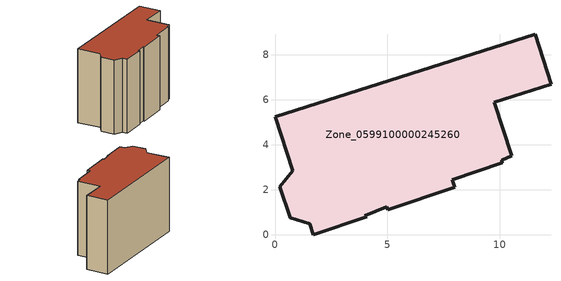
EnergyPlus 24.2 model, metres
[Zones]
Zone_0599100000245260
 floor ground (C_G): 0.22,2.13 0.79,2.85 0,5.24 11.58,8.91 12.29,6.69 9.76,5.88 10.55,3.5 10.1,3.32 10.12,3.19 7.9,2.44 8.01,2.1 5.02,1.1 4.97,1.24 3.99,0.84 4.09,0.79 1.71,0 1.55,0.49 0.67,0.74 z0
 wall outside (C_F): 0.79,2.85 0.22,2.13 0.67,0.74 1.55,0.49 1.71,0 4.09,0.79 3.99,0.84 4.97,1.24 5.02,1.1 8.01,2.1 7.9,2.44 10.12,3.19 10.1,3.32 10.55,3.5 9.76,5.88 12.29,6.69 11.58,8.91 0,5.24 0.79,2.85 z0:7.84
 roof outside (C_R): 1.71,0 4.09,0.79 3.99,0.84 4.97,1.24 5.02,1.1 8.01,2.1 7.9,2.44 10.12,3.19 10.1,3.32 10.55,3.5 9.76,5.88 12.29,6.69 11.58,8.91 0,5.24 0.79,2.85 0.22,2.13 0.67,0.74 1.55,0.49 z7.84
[BUILDING]
Pand.0599100000245260: North Axis=0; Terrain=City; Loads Convergence Tolerance Value=0.04; Temperature Convergence Tolerance Value=0.4; Solar Distribution=FullExterior; Maximum Number of Warmup Days=25; Minimum Number of Warmup Days=1
[Site:Location]
Rotterdam.The.Hague.AP_ZH_NLD Design_Conditions: Latitude=51.96; Longitude=4.45; Time Zone=1; Elevation=-4.5
[SITE:GROUNDTEMPERATURE:BUILDINGSURFACE]
18, 18, 18, 18, 18, 18, 18, 18, 18, 18, 18, 18
[MATERIAL] Thermal Absorptance=0.9; Solar Absorptance=0.7; Visible Absorptance=0.7
Name | Roughness | Thickness | Conductivity | Density | Specific Heat
G.TC.1946 | MediumSmooth | 0.15 | 1 | 540 | 1210
F.TC.1946 | Rough | 0.3 | 0.857143 | 1920 | 840
R.TC.1946 | MediumRough | 0.2 | 0.909091 | 1500 | 1000
[CONSTRUCTION]
C_G: G.TC.1946
C_F: F.TC.1946
C_R: R.TC.1946
[ZONE]
Zone_0599100000245260: Type=1; Multiplier=1; Ceiling Height=Autocalculate; Volume=Autocalculate; Floor Area=autocalculate; Part of Total Floor Area=Yes
[ZONEINFILTRATION:DESIGNFLOWRATE]
Infil_Zone_0599100000245260: Zone or ZoneList or Space or SpaceList=Zone_0599100000245260; Schedule=AlwaysOn; Design Flow Rate Calculation Method=Flow/Area; Flow Rate per Floor Area=0.003; Constant Term Coefficient=1; Temperature Term Coefficient=0; Velocity Term Coefficient=0; Velocity Squared Term Coefficient=0
[HVACTEMPLATE:ZONE:IDEALLOADSAIRSYSTEM]
Zone_0599100000245260: Maximum Heating Supply Air Temperature=50; Minimum Cooling Supply Air Temperature=13; Maximum Heating Supply Air Humidity Ratio=0.0156; Minimum Cooling Supply Air Humidity Ratio=0.0077; Heating Limit=NoLimit; Cooling Limit=NoLimit; Dehumidification Control Type=ConstantSensibleHeatRatio; Cooling Sensible Heat Ratio=0.7; Dehumidification Setpoint=60; Humidification Control Type=None; Humidification Setpoint=30; Outdoor Air Method=None; Outdoor Air Flow Rate per Person=0.00944; Outdoor Air Flow Rate per Zone Floor Area=0; Outdoor Air Flow Rate per Zone=0; Demand Controlled Ventilation Type=None; Outdoor Air Economizer Type=NoEconomizer; Heat Recovery Type=None; Sensible Heat Recovery Effectiveness=0.7; Latent Heat Recovery Effectiveness=0.65
[ZONECONTROL:THERMOSTAT]
ThermostatControl_Zone_0599100000245260: Zone or ZoneList=Zone_0599100000245260; Control Type Schedule=DualSetpointControlType; Control 1=Thermostat_Zone_0599100000245260; Temperature Difference Between Cutout And Setpoint=0
[THERMOSTATSETPOINT:DUALSETPOINT]
Thermostat_Zone_0599100000245260: Heating Setpoint Temperature Schedule=HeatingSetpoint_Zone_0599100000245260; Cooling Setpoint Temperature Schedule=CoolingSetpoint_Zone_0599100000245260
[SCHEDULE:COMPACT]
HeatingSetpoint_Zone_0599100000245260: Through: 12/31, For: AllDays, Until: 24:00, 21
CoolingSetpoint_Zone_0599100000245260: Through: 12/31, For: AllDays, Until: 24:00, 24
DualSetpointControlType: Through: 12/31, For: AllDays, Until: 24:00, 4
AlwaysOn: Through: 12/31, For: AllDays, Until: 24:00, 1
